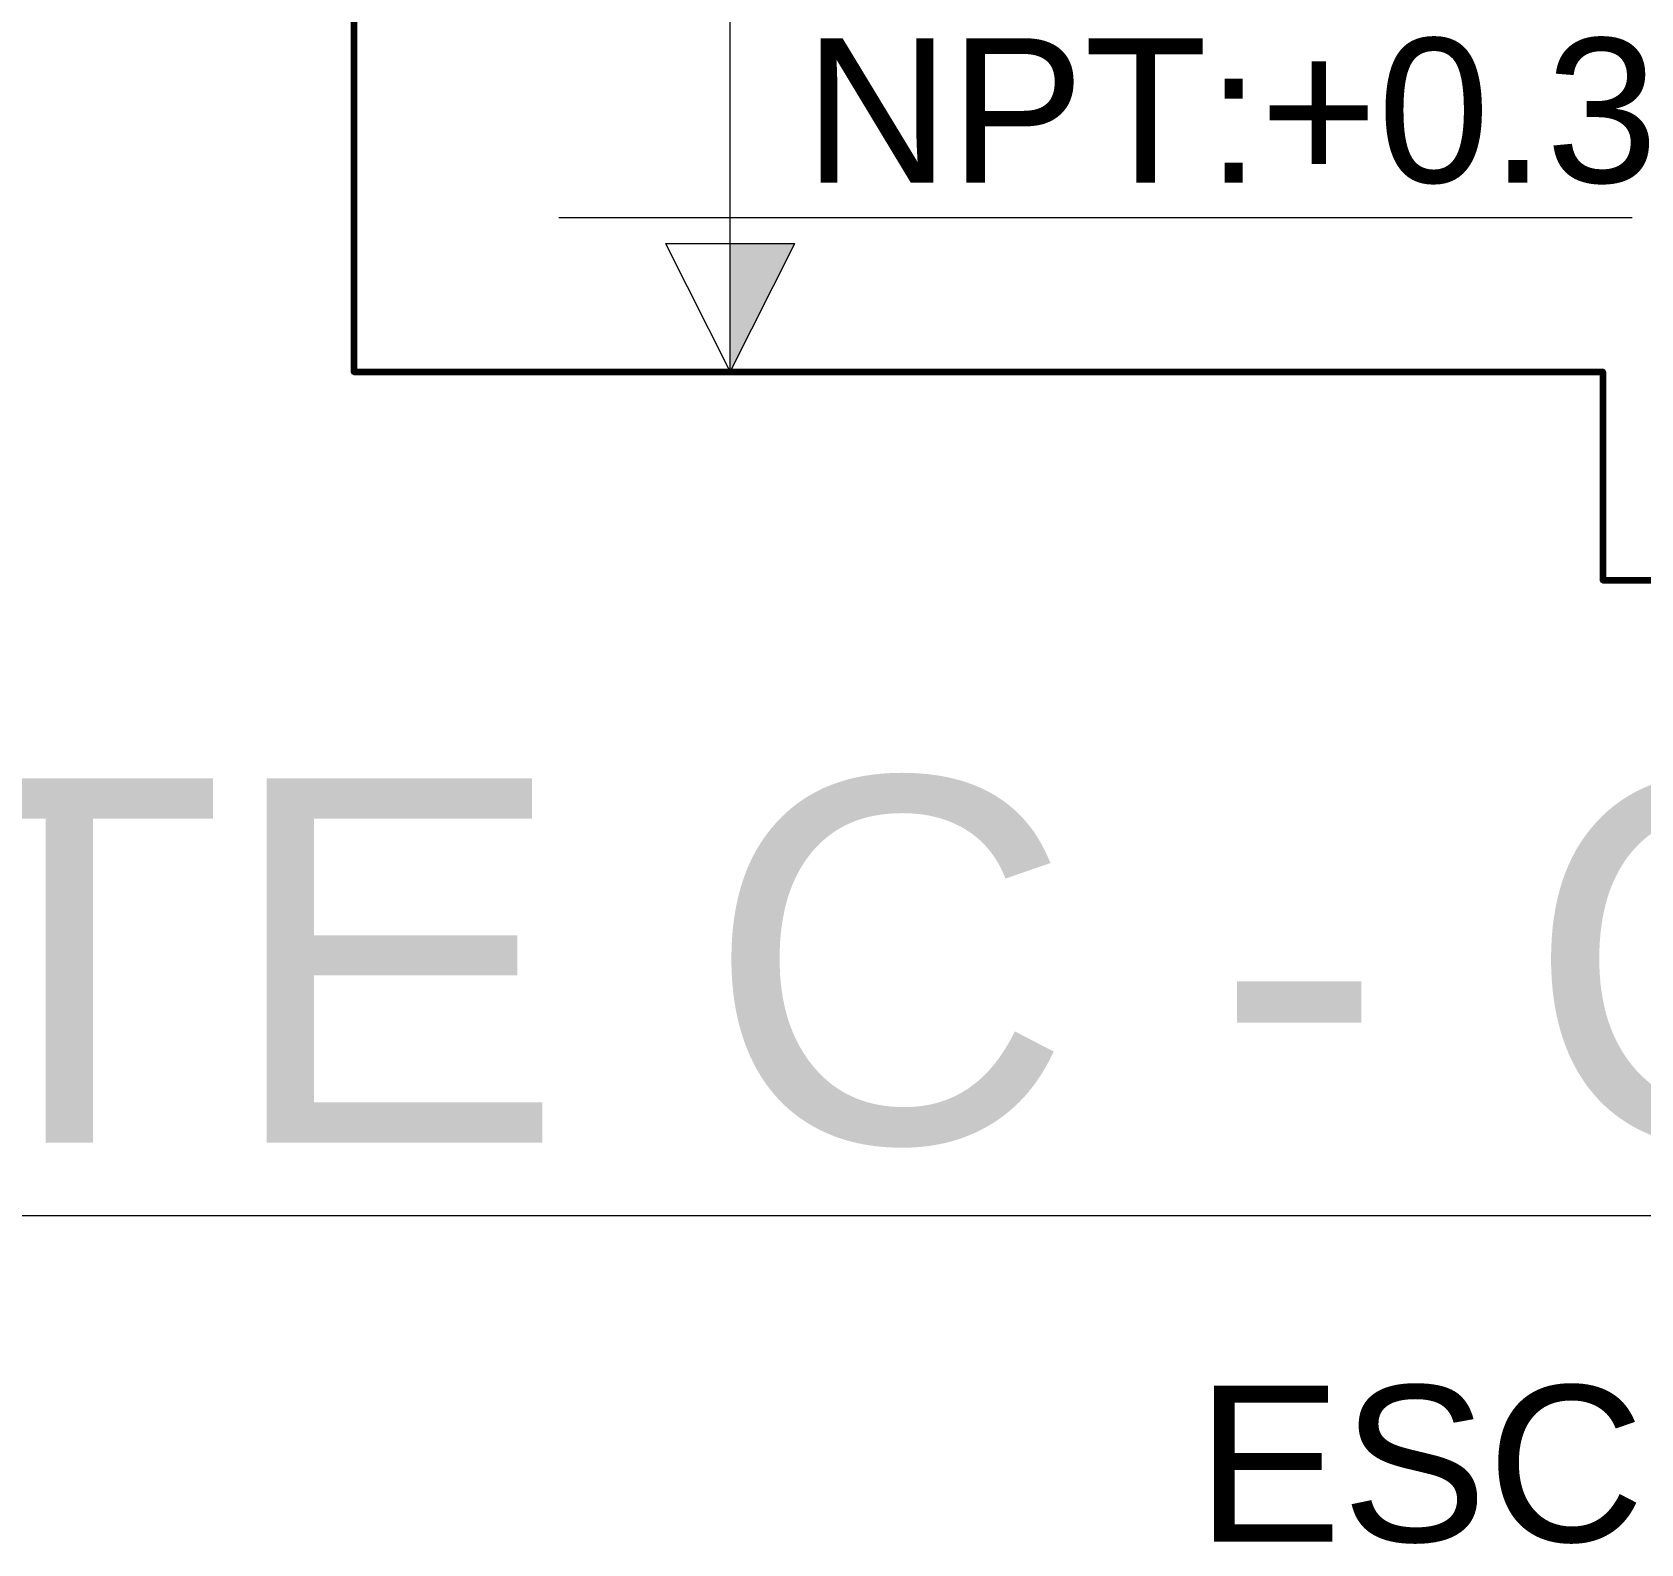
# Model space of a CAD drawing. Header units: inches. Extents: x 140 to 978, y -82 to 38.
# Drawn here: x 728.453 to 729.998, y -47.703 to -46.251 of the extents above; entities that cross this region are included whole.
import ezdxf

# ---------------------------------------------------------------- set-up
doc = ezdxf.new("R2010")
doc.units = ezdxf.units.IN
doc.header["$MEASUREMENT"] = 0
doc.layers.add('UNSAAC-TEXTOS', color=250, linetype='Continuous', lineweight=0)
doc.layers.add('UNSAAC-VARIOS', color=30, linetype='Continuous', lineweight=0)
doc.styles.get("Standard").update_dxf_attribs({"font": 'arial.ttf'})

# ---------------------------------------------------------------- blocks, each defined once
blk = doc.blocks.new('A$C60F52226')
at = {"layer": 'UNSAAC-TEXTOS'}
h = blk.add_hatch(color=0, dxfattribs=at)
h.dxf.hatch_style = 1
h.paths.add_polyline_path([(0.0622, 0.1232), (0, 0.1232), (0, 0)])
at = {"layer": 'UNSAAC-TEXTOS', "color": 0}
for p, q in [((0, 0), (0, 0.3389)), ((-0.1647, 0.1482), (0.8667, 0.1482)), ((-0.0622, 0.1232), (0.0622, 0.1232))]:
    blk.add_line(p, q, dxfattribs=at)
blk.add_lwpolyline([(-0.0622, 0.1232), (0, 0), (0.0622, 0.1232)], dxfattribs=at)

msp = doc.modelspace()

# ---------------------------------------------------------------- linework, layer by layer
at = {"layer": 'UNSAAC-VARIOS', "color": 3, "lineweight": 100}
msp.add_lwpolyline([(728.7616, -45.1669), (728.7616, -46.5769), (729.9616, -46.5769), (729.9616, -46.7769), (732.0194, -46.7769)], dxfattribs=at)

# ---------------------------------------------------------------- block references
at = {"layer": 'UNSAAC-TEXTOS'}
msp.add_blockref('A$C60F52226', (729.1233, -46.5769), dxfattribs=at)

# ---------------------------------------------------------------- texts
at = {"layer": 'UNSAAC-TEXTOS', "insert": (729.1944, -46.2564), "char_height": 0.13, "width": 1.05723, "attachment_point": 1}
msp.add_mtext('{\\H1.0667x;NPT\\fArial|b0|i0|c204|p34;\\H0.9375x;:\\fArial|b0|i0|c0|p34;\\H1.0667x;+0.36}', dxfattribs=at)
at = {"layer": 'UNSAAC-TEXTOS', "insert": (727.1671, -47.7029), "char_height": 0.28125, "attachment_point": 7}
msp.add_mtext_dynamic_manual_height_columns('\\pi0.085669;{\\H1.2444x;\\LCORTE C - C\\l´\\P\\pi2.404;\\H0.42855x;ESC:1/75}', width=3.275866, gutter_width=12.5, heights=[0], dxfattribs=at)

doc.saveas('drawing.dxf')
